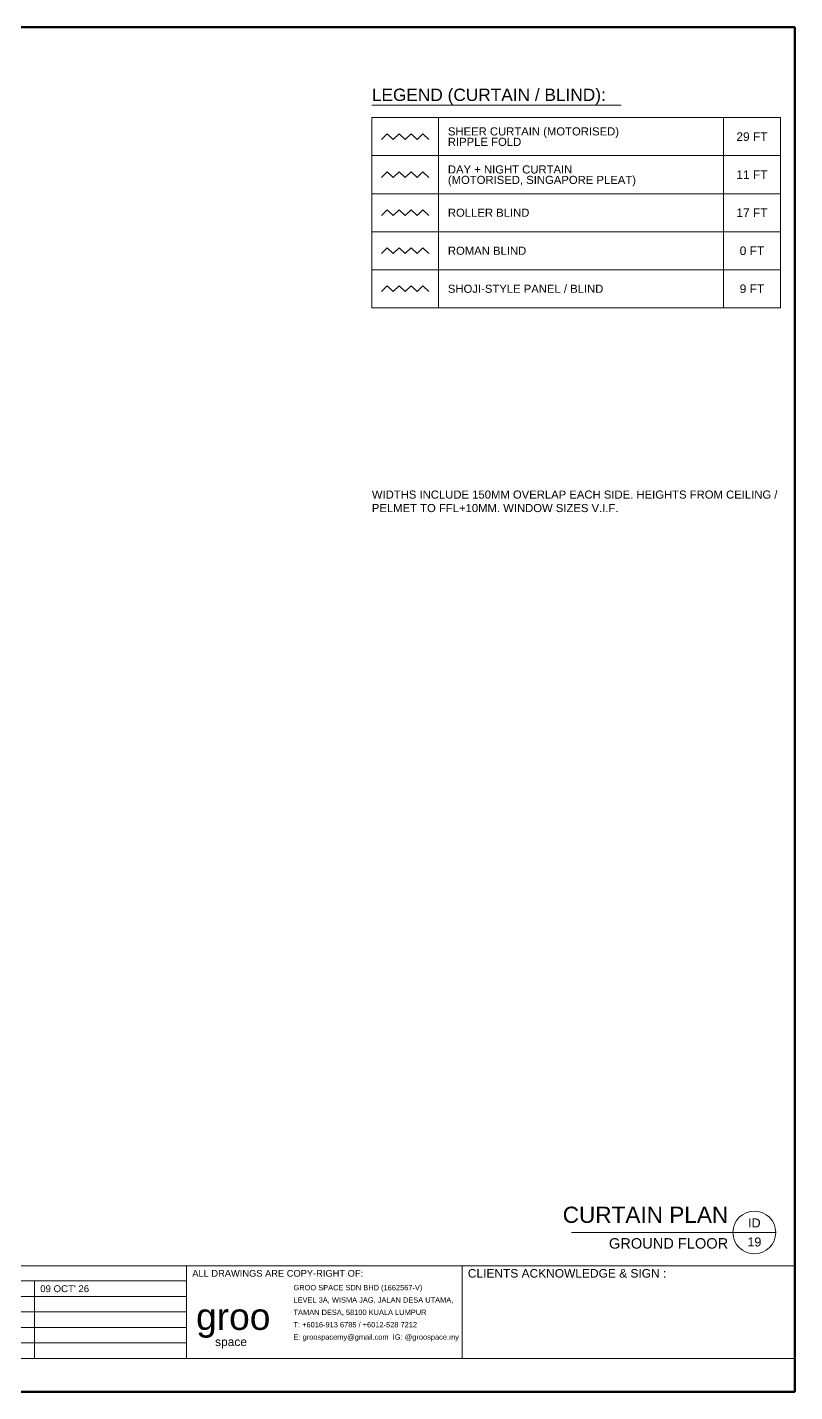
# Model space of a CAD drawing. Header units: millimetres. Extents: x 5 to 415, y 5 to 292.
# Drawn here: x 253.5 to 415, y 5 to 292 of the extents above; entities that cross this region are included whole.
import ezdxf
from ezdxf.enums import TextEntityAlignment as Align

# ---------------------------------------------------------------- set-up
doc = ezdxf.new("R2010")
doc.units = ezdxf.units.MM
for name, color, linetype, lineweight in [('0-SHEET', 7, 'CONTINUOUS', 50), ('0-TITLE', 7, 'CONTINUOUS', 18), ('0-TITLE-TXT', 7, 'CONTINUOUS', 13), ('I-CURT', 6, 'CONTINUOUS', 25), ('I-NOTE', 1, 'CONTINUOUS', 13), ('I-TEXT', 7, 'CONTINUOUS', 13)]:
    doc.layers.add(name, color=color, linetype=linetype, lineweight=lineweight)
doc.styles.get("Standard").update_dxf_attribs({"font": 'arial.ttf'})

msp = doc.modelspace()

# ---------------------------------------------------------------- linework, layer by layer
at = {"layer": '0-SHEET'}
msp.add_lwpolyline([(5, 5), (415, 5), (415, 292), (5, 292)], close=True, dxfattribs=at)
at = {"layer": '0-TITLE'}
for p, q in [((5, 31.5), (415, 31.5)), ((287, 12), (287, 31.5)), ((345, 12), (345, 31.5)), ((219, 28.3), (287, 28.3)), ((255, 12), (255, 28.3)), ((219, 25.04), (287, 25.04)), ((219, 21.78), (287, 21.78)), ((219, 18.52), (287, 18.52)), ((219, 15.26), (287, 15.26)), ((5, 12), (415, 12))]:
    msp.add_line(p, q, dxfattribs=at)
at = {"layer": 'I-CURT', "color": 6}
msp.add_lwpolyline([(328, 268.4), (329.25, 269.6), (330.5, 268.4), (331.75, 269.6), (333, 268.4), (334.25, 269.6), (335.5, 268.4), (336.75, 269.6), (338, 268.4)], dxfattribs=at)
at = {"layer": 'I-CURT', "color": 3}
msp.add_lwpolyline([(328, 260.4), (329.25, 261.6), (330.5, 260.4), (331.75, 261.6), (333, 260.4), (334.25, 261.6), (335.5, 260.4), (336.75, 261.6), (338, 260.4)], dxfattribs=at)
at = {"layer": 'I-CURT', "color": 5}
msp.add_lwpolyline([(328, 252.4), (329.25, 253.6), (330.5, 252.4), (331.75, 253.6), (333, 252.4), (334.25, 253.6), (335.5, 252.4), (336.75, 253.6), (338, 252.4)], dxfattribs=at)
at = {"layer": 'I-CURT', "color": 4}
msp.add_lwpolyline([(328, 244.4), (329.25, 245.6), (330.5, 244.4), (331.75, 245.6), (333, 244.4), (334.25, 245.6), (335.5, 244.4), (336.75, 245.6), (338, 244.4)], dxfattribs=at)
at = {"layer": 'I-CURT', "color": 1}
msp.add_lwpolyline([(328, 236.4), (329.25, 237.6), (330.5, 236.4), (331.75, 237.6), (333, 236.4), (334.25, 237.6), (335.5, 236.4), (336.75, 237.6), (338, 236.4)], dxfattribs=at)
at = {"layer": 'I-NOTE', "color": 1}
msp.add_line((326, 275.6), (378.5, 275.6), dxfattribs=at)
at = {"layer": 'I-TEXT'}
for p, q in [((368, 38.5), (402, 38.5)), ((402, 38.5), (411, 38.5))]:
    msp.add_line(p, q, dxfattribs=at)
for points in [[(326, 265), (340, 265), (340, 273), (326, 273)], [(340, 265), (400, 265), (400, 273), (340, 273)], [(400, 265), (412, 265), (412, 273), (400, 273)], [(326, 257), (340, 257), (340, 265), (326, 265)], [(340, 257), (400, 257), (400, 265), (340, 265)], [(400, 257), (412, 257), (412, 265), (400, 265)], [(326, 249), (340, 249), (340, 257), (326, 257)], [(340, 249), (400, 249), (400, 257), (340, 257)], [(400, 249), (412, 249), (412, 257), (400, 257)], [(326, 241), (340, 241), (340, 249), (326, 249)], [(340, 241), (400, 241), (400, 249), (340, 249)], [(400, 241), (412, 241), (412, 249), (400, 249)], [(326, 233), (340, 233), (340, 241), (326, 241)], [(340, 233), (400, 233), (400, 241), (340, 241)], [(400, 233), (412, 233), (412, 241), (400, 241)]]:
    msp.add_lwpolyline(points, close=True, dxfattribs=at)
msp.add_circle((406.5, 38.5), 4.5, dxfattribs=at)

# ---------------------------------------------------------------- texts
at = {"layer": '0-TITLE-TXT'}
for s, height, p in [('ALL DRAWINGS ARE COPY-RIGHT OF:', 1.4, (288.2, 29.9)), ('CLIENTS ACKNOWLEDGE & SIGN :', 1.8, (346.2, 29.9)), ("09 OCT' 26", 1.45, (256.2, 26.67)), ('GROO SPACE SDN BHD (1662567-V)', 1.12, (309.5, 26.9)), ('LEVEL 3A, WISMA JAG, JALAN DESA UTAMA,', 1.12, (309.5, 24.3)), ('TAMAN DESA, 58100 KUALA LUMPUR', 1.12, (309.5, 21.7)), ('T: +6016-913 6785 / +6012-528 7212', 1.12, (309.5, 19.1)), ('E: groospacemy@gmail.com  IG: @groospace.my', 1.12, (309.5, 16.5))]:
    msp.add_text(s, height=height, dxfattribs=at).set_placement(p, align=Align.MIDDLE_LEFT)
for s, height, p in [('groo', 5.6, (289, 18)), ('space', 1.8, (293, 14.6))]:
    msp.add_text(s, height=height, dxfattribs=at).set_placement(p)
at = {"layer": 'I-NOTE', "color": 1}
msp.add_text('LEGEND (CURTAIN / BLIND):', height=2.6, dxfattribs=at).set_placement((326, 276.5))
for s, p in [('SHEER CURTAIN (MOTORISED)', (342, 270.1)), ('RIPPLE FOLD', (342, 267.9)), ('DAY + NIGHT CURTAIN', (342, 262.1)), ('(MOTORISED, SINGAPORE PLEAT)', (342, 259.9)), ('ROLLER BLIND', (342, 253)), ('ROMAN BLIND', (342, 245)), ('SHOJI-STYLE PANEL / BLIND', (342, 237))]:
    msp.add_text(s, height=1.7, dxfattribs=at).set_placement(p, align=Align.MIDDLE_LEFT)
at = {"layer": 'I-NOTE', "color": 1, "insert": (326, 190), "char_height": 1.7, "width": 86, "attachment_point": 7}
msp.add_mtext('WIDTHS INCLUDE 150MM OVERLAP EACH SIDE. HEIGHTS FROM CEILING / PELMET TO FFL+10MM. WINDOW SIZES V.I.F.', dxfattribs=at)
at = {"layer": 'I-TEXT'}
for s, height, p in [('29 FT', 1.8, (406, 269)), ('11 FT', 1.8, (406, 261)), ('17 FT', 1.8, (406, 253)), ('0 FT', 1.8, (406, 245)), ('9 FT', 1.8, (406, 237)), ('ID', 1.9, (406.5, 40.5)), ('19', 1.9, (406.5, 36.5))]:
    msp.add_text(s, height=height, dxfattribs=at).set_placement(p, align=Align.MIDDLE_CENTER)
msp.add_text('CURTAIN PLAN', height=3.4, dxfattribs=at).set_placement((401, 39.5), align=Align.BOTTOM_RIGHT)
msp.add_text('GROUND FLOOR', height=2.2, dxfattribs=at).set_placement((401, 37.3), align=Align.TOP_RIGHT)

doc.saveas('drawing.dxf')
